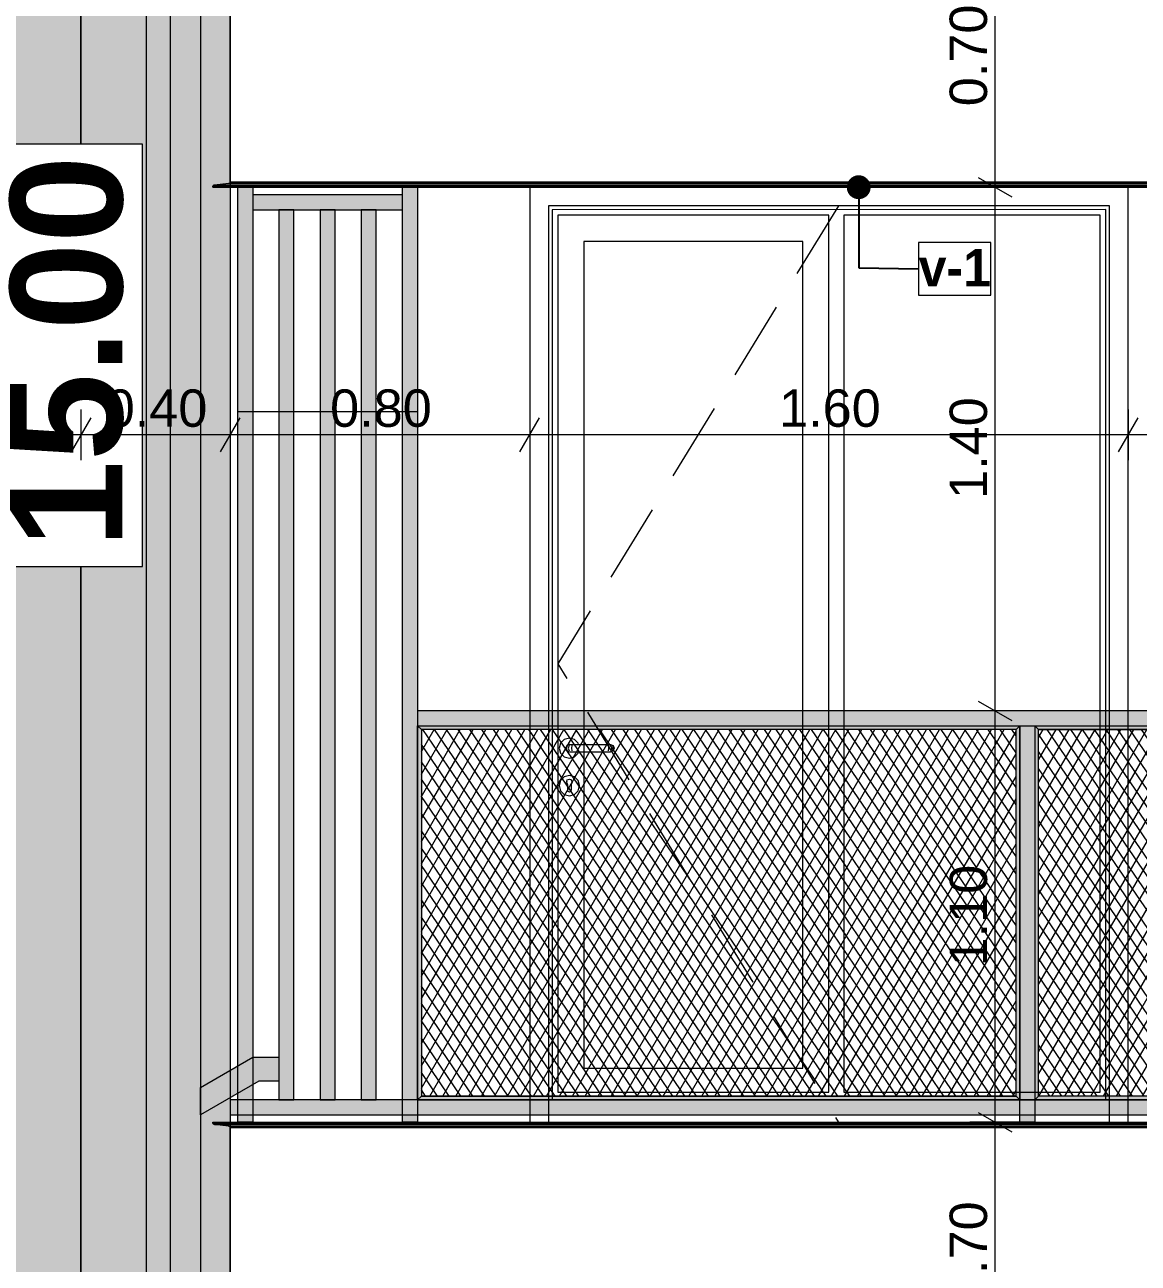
# Model space of a CAD drawing. Header units: millimetres. Extents: x 475206255 to 476720147, y 4620882299 to 4621447368.
# Drawn here: x 475406966 to 475409943, y 4621135368 to 4621138679 of the extents above; entities that cross this region are included whole.
import ezdxf

# ---------------------------------------------------------------- set-up
doc = ezdxf.new("R2010")
doc.units = ezdxf.units.MM
doc.header["$MEASUREMENT"] = 0
doc.set_wipeout_variables(frame=1)
doc.linetypes.add('Hidden Line', pattern=[317.5, 211.666667, -105.833333])
doc.linetypes.add('Wipeout_Contour', pattern=[1000, 0, -1000])
for name, color, linetype, lineweight in [('0_Pen_No__250_Pen_No__255', 255, 'Continuous', 0), ('0_Pen_No__250_Pen_No__7', 7, 'Continuous', 0), ('2D Drafting - General_Pen_No__30_Pen_No__9_Pen_No__9_Pen_No__253', 252, 'Continuous', 0), ('2D Drafting - General_Pen_No__30_Pen_No__9_Pen_No__9_Pen_No__7', 7, 'Continuous', 0), ('2D Drafting - General_Pen_No__7_Pen_No__7', 7, 'Continuous', 0), ('Dimensioning - General_Pen_No__142', 142, 'Continuous', 0), ('New_2D Drafting - General_Pen_No__30_Pen_No__9_Pen_No__9_Pen_No__255', 255, 'Continuous', 0), ('New_2D Drafting - General_Pen_No__30_Pen_No__9_Pen_No__9_Pen_No__7', 7, 'Continuous', 0), ('New_2D Drafting - General_Pen_No__4', 7, 'Continuous', 0), ('New_2D Drafting - General_Pen_No__7', 7, 'Continuous', 0), ('New_Annotation - Label_Pen_No__1', 1, 'Continuous', 0), ('New_Structural - Bearing_Pen_No__250', 7, 'Continuous', 0), ('Structural - Bearing_Pen_No__250', 7, 'Continuous', 0), ('zoma_Pen_No__1', 1, 'Continuous', 0), ('zoma_Pen_No__142', 142, 'Continuous', 0)]:
    doc.layers.add(name, color=color, linetype=linetype, lineweight=lineweight)
doc.layers.add('Dimensioning - General', color=7, linetype='Continuous')
doc.layers.add('zoma', color=7, linetype='Continuous')
doc.layers.add('New_2D Drafting - General_Pen_No__254', color=7, linetype='Continuous', lineweight=0, true_color=0xcccccc)
doc.styles.add('GENERATED_STYLE_2', font='arial.ttf')
doc.styles.add('GENERATED_STYLE_3', font='arialbd.ttf')
doc.styles.add('GENERATED_STYLE_5', font='')
doc.styles.get('GENERATED_STYLE_5').set_extended_font_data('Avaza', bold=True)
doc.dimstyles.new('GENERATED_STYLE__1', dxfattribs={"dimtxt": 100, "dimasz": 68.640772, "dimexe": 0.18, "dimexo": 0.0625, "dimgap": 0, "dimtad": 1, "dimlfac": 0.001, "dimzin": 0, "dimdsep": 46, "dimtxsty": 'GENERATED_STYLE_2', "dimblk": 'ARROWHEAD_2', "dimblk1": 'ARROWHEAD_2', "dimblk2": 'ARROWHEAD_2', "dimcen": 0.09, "dimse1": 1, "dimse2": 1, "dimclrd": 142, "dimclre": 142, "dimclrt": 142, "dimadec": 0, "dimazin": 0, "dimtfac": 1, "dimtdec": 4, "dimtmove": 0, "dimatfit": 3, "dimfxl": 1, "dimtolj": 1, "dimtzin": 0, "dimarcsym": 0})
doc.dimstyles.new('GENERATED_STYLE__18', dxfattribs={"dimtxt": 100, "dimasz": 68.640772, "dimexe": 0.18, "dimexo": 0.0625, "dimgap": 0, "dimtad": 1, "dimtih": 1, "dimtoh": 1, "dimlfac": 0.001, "dimzin": 0, "dimdsep": 46, "dimtxsty": 'GENERATED_STYLE_2', "dimblk": 'ARROWHEAD_2', "dimblk1": 'ARROWHEAD_2', "dimblk2": 'ARROWHEAD_2', "dimcen": 0.09, "dimse1": 1, "dimse2": 1, "dimclrd": 142, "dimclre": 142, "dimclrt": 142, "dimadec": 0, "dimazin": 0, "dimtfac": 1, "dimtdec": 4, "dimtmove": 0, "dimatfit": 3, "dimfxl": 1, "dimtolj": 1, "dimtzin": 0, "dimarcsym": 0})
doc.dimstyles.new('GENERATED_STYLE__19', dxfattribs={"dimtxt": 300, "dimasz": 64.421331, "dimexe": 0.18, "dimexo": 3, "dimgap": 0, "dimtad": 1, "dimlfac": 0.001, "dimzin": 0, "dimdsep": 46, "dimtxsty": 'GENERATED_STYLE_3', "dimblk": 'ARROWHEAD_2', "dimblk1": 'ARROWHEAD_2', "dimblk2": 'ARROWHEAD_2', "dimcen": 0.09, "dimclrd": 1, "dimclre": 1, "dimclrt": 1, "dimadec": 0, "dimazin": 0, "dimtfac": 1, "dimtdec": 4, "dimtmove": 0, "dimatfit": 3, "dimfxl": 1, "dimtolj": 1, "dimtzin": 0, "dimarcsym": 0})
doc.dimstyles.new('GENERATED_STYLE__25', dxfattribs={"dimtxt": 200, "dimasz": 64.421331, "dimexe": 0.18, "dimexo": 3, "dimgap": 0, "dimtad": 1, "dimtih": 1, "dimtoh": 1, "dimlfac": 0.001, "dimzin": 0, "dimdsep": 46, "dimtxsty": 'GENERATED_STYLE_2', "dimblk": 'ARROWHEAD_2', "dimblk1": 'ARROWHEAD_2', "dimblk2": 'ARROWHEAD_2', "dimcen": 0.09, "dimclrd": 142, "dimclre": 142, "dimclrt": 142, "dimadec": 0, "dimazin": 0, "dimtfac": 1, "dimtdec": 4, "dimtmove": 2, "dimatfit": 3, "dimfxl": 1, "dimtolj": 1, "dimtzin": 0, "dimarcsym": 0})
doc.dimstyles.new('GENERATED_STYLE__3', dxfattribs={"dimtxt": 200, "dimasz": 64.421331, "dimexe": 0.18, "dimexo": 3, "dimgap": 0, "dimtad": 1, "dimtih": 1, "dimtoh": 1, "dimlfac": 0.001, "dimzin": 0, "dimdsep": 46, "dimtxsty": 'GENERATED_STYLE_2', "dimblk": 'ARROWHEAD_2', "dimblk1": 'ARROWHEAD_2', "dimblk2": 'ARROWHEAD_2', "dimcen": 0.09, "dimclrd": 142, "dimclre": 142, "dimclrt": 142, "dimadec": 0, "dimazin": 0, "dimtfac": 1, "dimtdec": 4, "dimtmove": 0, "dimatfit": 3, "dimfxl": 1, "dimtolj": 1, "dimtzin": 0, "dimarcsym": 0})
doc.dimstyles.new('GENERATED_STYLE__33', dxfattribs={"dimtxt": 0.18, "dimasz": 127.68, "dimexe": 0.18, "dimexo": 0.0625, "dimgap": 0, "dimtad": 0, "dimtih": 1, "dimtoh": 1, "dimdec": 4, "dimzin": 0, "dimdsep": 46, "dimcen": 0.09, "dimadec": 0, "dimazin": 0, "dimtfac": 1, "dimtdec": 4, "dimtmove": 0, "dimatfit": 3, "dimldrblk": 'ARROWHEAD_11', "dimfxl": 1, "dimtolj": 1, "dimtzin": 0, "dimarcsym": 0})
pattern_1 = [(60, (475826095.757, 4621095193.19), (-25.9807621, 15), []), (124.306619, (475826095.757, 4621095193.19), (23.8156986, 11.25), [])]

# ---------------------------------------------------------------- blocks, each defined once
blk = doc.blocks.new('*D548', base_point=(475826095.8, 4621095193.2))
at = {"layer": 'Dimensioning - General_Pen_No__142', "color": 142, "linetype": 'Continuous', "lineweight": 0, "transparency": 16777216}
for p, q in [((475424908.2, 4621135745), (475424772.7, 4621135745)), ((475424795.3, 4621135771.1), (475424885.6, 4621135718.9)), ((475424840.5, 4621135044.9), (475424840.5, 4621135745)), ((475424795.3, 4621135071), (475424885.6, 4621135018.9)), ((475424908.2, 4621135044.9), (475424772.7, 4621135044.9))]:
    blk.add_line(p, q, dxfattribs=at)
at = {"layer": 'Dimensioning - General_Pen_No__142', "color": 142, "lineweight": 0, "transparency": 16777216, "insert": (475424820.5, 4621135261.5), "char_height": 100, "attachment_point": 7, "rotation": 90, "style": 'GENERATED_STYLE_2'}
blk.add_mtext('\\A1;{\\pql;\\fArial|b0|i0|c204|p0;\\W1.000000;0.70}', dxfattribs=at)
blk = doc.blocks.new('ARROWHEAD_2')
at = {"color": 0, "linetype": 'Continuous', "lineweight": 0}
for p, q in [((-0.378, -0.655), (0.378, 0.655)), ((0, 0), (-1, 0))]:
    blk.add_line(p, q, dxfattribs=at)
blk = doc.blocks.new('*D549', base_point=(475826095.8, 4621095193.2))
at = {"layer": 'Dimensioning - General_Pen_No__142', "color": 142, "linetype": 'Continuous', "lineweight": 0, "transparency": 16777216}
for p, q in [((475424795.3, 4621138271), (475424885.6, 4621138218.9)), ((475424908.2, 4621138244.9), (475424772.7, 4621138244.9)), ((475424840.5, 4621135745), (475424840.5, 4621138244.9)), ((475424908.2, 4621135745), (475424772.7, 4621135745)), ((475424795.3, 4621135771.1), (475424885.6, 4621135718.9))]:
    blk.add_line(p, q, dxfattribs=at)
at = {"layer": 'Dimensioning - General_Pen_No__142', "color": 142, "lineweight": 0, "transparency": 16777216, "insert": (475424820.5, 4621136861.5), "char_height": 100, "attachment_point": 7, "rotation": 90, "style": 'GENERATED_STYLE_2'}
blk.add_mtext('\\A1;{\\pql;\\fArial|b0|i0|c204|p0;\\W1.000000;2.50}', dxfattribs=at)
blk = doc.blocks.new('*D550', base_point=(475826095.8, 4621095193.2))
at = {"layer": 'Dimensioning - General_Pen_No__142', "color": 142, "linetype": 'Continuous', "lineweight": 0, "transparency": 16777216}
for p, q in [((475424795.3, 4621138971.1), (475424885.6, 4621138918.9)), ((475424908.2, 4621138945), (475424772.7, 4621138945)), ((475424840.5, 4621138244.9), (475424840.5, 4621138945)), ((475424795.3, 4621138271), (475424885.6, 4621138218.9)), ((475424908.2, 4621138244.9), (475424772.7, 4621138244.9))]:
    blk.add_line(p, q, dxfattribs=at)
at = {"layer": 'Dimensioning - General_Pen_No__142', "color": 142, "lineweight": 0, "transparency": 16777216, "insert": (475424820.5, 4621138461.5), "char_height": 100, "attachment_point": 7, "rotation": 90, "style": 'GENERATED_STYLE_2'}
blk.add_mtext('\\A1;{\\pql;\\fArial|b0|i0|c204|p0;\\W1.000000;0.70}', dxfattribs=at)
blk = doc.blocks.new('*D1521', base_point=(475826095.8, 4621095193.2))
at = {"layer": 'zoma_Pen_No__142', "color": 142, "linetype": 'Continuous', "lineweight": 0, "transparency": 16777216}
for p, q in [((475406415.9, 4621126477.3), (475406415.9, 4621126604.5)), ((475406815.9, 4621126477.3), (475406815.9, 4621126604.5)), ((475406440.3, 4621126583.3), (475406391.4, 4621126498.5)), ((475406840.3, 4621126583.3), (475406791.4, 4621126498.5)), ((475406415.9, 4621126540.9), (475406815.9, 4621126540.9))]:
    blk.add_line(p, q, dxfattribs=at)
at = {"layer": 'zoma_Pen_No__142', "color": 142, "lineweight": 0, "transparency": 16777216, "insert": (475406698.9, 4621126638), "char_height": 200, "attachment_point": 7, "style": 'GENERATED_STYLE_2'}
blk.add_mtext('\\A1;{\\pql;\\fArial|b0|i0|c204|p0;\\W1.000000;0.30}', dxfattribs=at)
blk = doc.blocks.new('*D1522', base_point=(475826095.8, 4621095193.2))
at = {"layer": 'zoma_Pen_No__142', "color": 142, "linetype": 'Continuous', "lineweight": 0, "transparency": 16777216}
for p, q in [((475406815.9, 4621126477.3), (475406815.9, 4621126604.5)), ((475407115.9, 4621126477.3), (475407115.9, 4621126604.5)), ((475406840.3, 4621126583.3), (475406791.4, 4621126498.5)), ((475407140.3, 4621126583.3), (475407091.4, 4621126498.5)), ((475406815.9, 4621126540.9), (475407115.9, 4621126540.9))]:
    blk.add_line(p, q, dxfattribs=at)
blk = doc.blocks.new('*D1523', base_point=(475826095.8, 4621095193.2))
at = {"layer": 'zoma_Pen_No__142', "color": 142, "linetype": 'Continuous', "lineweight": 0, "transparency": 16777216}
for p, q in [((475407115.9, 4621126477.3), (475407115.9, 4621126604.5)), ((475407515.9, 4621126477.3), (475407515.9, 4621126604.5)), ((475407140.3, 4621126583.3), (475407091.4, 4621126498.5)), ((475407540.3, 4621126583.3), (475407491.4, 4621126498.5)), ((475407115.9, 4621126540.9), (475407515.9, 4621126540.9))]:
    blk.add_line(p, q, dxfattribs=at)
blk = doc.blocks.new('*D1524', base_point=(475826095.8, 4621095193.2))
at = {"layer": 'zoma_Pen_No__142', "color": 142, "linetype": 'Continuous', "lineweight": 0, "transparency": 16777216}
for p, q in [((475407515.9, 4621126477.3), (475407515.9, 4621126604.5)), ((475413615.9, 4621126477.3), (475413615.9, 4621126604.5)), ((475407540.3, 4621126583.3), (475407491.4, 4621126498.5)), ((475413640.3, 4621126583.3), (475413591.4, 4621126498.5)), ((475407515.9, 4621126540.9), (475413615.9, 4621126540.9))]:
    blk.add_line(p, q, dxfattribs=at)
at = {"layer": 'zoma_Pen_No__142', "color": 142, "lineweight": 0, "transparency": 16777216, "char_height": 200, "attachment_point": 7, "style": 'GENERATED_STYLE_2'}
for s, insert in [('\\A1;{\\pql;\\fArial|b0|i0|c204|p0;\\W1.000000;0.40}', (475407540.4, 4621126580.9)), ('\\A1;{\\pql;\\fArial|b0|i0|c204|p0;\\W1.000000;6.10}', (475410298.9, 4621126580.9)), ('\\A1;{\\pql;\\fArial|b0|i0|c204|p0;\\W1.000000;0.40}', (475413057.5, 4621126580.9))]:
    blk.add_mtext(s, dxfattribs=dict(at, insert=insert))
blk = doc.blocks.new('*D1704', base_point=(475826095.8, 4621095193.2))
at = {"layer": 'zoma_Pen_No__1', "color": 1, "linetype": 'Continuous', "lineweight": 0, "transparency": 16777216}
for p, q in [((475407333.3, 4621145271.8), (475407248.6, 4621145320.7)), ((475407291, 4621145296.3), (475407291, 4621145337.7)), ((475407354.5, 4621145296.3), (475407227.4, 4621145296.3)), ((475407248.6, 4621130319.3), (475407333.3, 4621130270.4)), ((475407354.5, 4621130294.8), (475407227.4, 4621130294.8)), ((475407291, 4621130253.4), (475407291, 4621130294.8))]:
    blk.add_line(p, q, dxfattribs=at)
at = {"color": 254, "linetype": 'Wipeout_Contour', "lineweight": 0, "ltscale": 18582110286.24004, "transparency": 16777216}
blk.add_wipeout([(475407281, 4621137230.8), (475407281, 4621138360.3), (475406881, 4621138360.3), (475406881, 4621137230.8)], dxfattribs=at).dxf.layer = 'zoma'
at = {"layer": 'zoma_Pen_No__1', "color": 1, "linetype": 'Continuous', "lineweight": 0, "transparency": 16777216}
blk.add_line((475407291, 4621130294.8), (475407291, 4621145296.3), dxfattribs=at)
at = {"layer": 'zoma_Pen_No__1', "color": 1, "linetype": 'Continuous', "lineweight": 0, "transparency": 16777216, "flags": 128}
blk.add_lwpolyline([(475407281, 4621137230.8), (475407281, 4621138360.3), (475406881, 4621138360.3), (475406881, 4621137230.8)], close=True, dxfattribs=at)
at = {"layer": 'zoma_Pen_No__1', "color": 1, "lineweight": 0, "transparency": 16777216, "insert": (475407231, 4621137280.8), "char_height": 300, "attachment_point": 7, "rotation": 90, "style": 'GENERATED_STYLE_3'}
blk.add_mtext('\\A1;{\\pql;\\fArial|b1|i0|c204|p0;\\W1.000000;15.00}', dxfattribs=at)
blk = doc.blocks.new('ARROWHEAD_11')
at = {"color": 0, "linetype": 'Continuous', "lineweight": 0}
blk.add_line((0, 0), (-1, 0), dxfattribs=at)
at = {"color": 0, "linetype": 'Continuous', "lineweight": 0, "const_width": 0.25, "flags": 128}
blk.add_lwpolyline([(-0.125, 0, 1), (0.125, 0, 1)], format="xyb", close=True, dxfattribs=at)
blk = doc.blocks.new('*D1877', base_point=(475826095.8, 4621095193.2))
at = {"layer": 'Dimensioning - General_Pen_No__142', "color": 142, "linetype": 'Continuous', "lineweight": 0, "transparency": 16777216}
for p, q in [((475409627.5, 4621135745), (475409492, 4621135745)), ((475409514.6, 4621135771), (475409604.9, 4621135718.9)), ((475409559.8, 4621135045), (475409559.8, 4621135745)), ((475409514.6, 4621135071), (475409604.9, 4621135018.9)), ((475409627.5, 4621135045), (475409492, 4621135045))]:
    blk.add_line(p, q, dxfattribs=at)
at = {"layer": 'Dimensioning - General_Pen_No__142', "color": 142, "lineweight": 0, "transparency": 16777216, "insert": (475409539.8, 4621135261.5), "char_height": 100, "attachment_point": 7, "rotation": 90, "style": 'GENERATED_STYLE_2'}
blk.add_mtext('\\A1;{\\pql;\\fArial|b0|i0|c204|p0;\\W1.000000;0.70}', dxfattribs=at)
blk = doc.blocks.new('*D1878', base_point=(475826095.8, 4621095193.2))
at = {"layer": 'Dimensioning - General_Pen_No__142', "color": 142, "linetype": 'Continuous', "lineweight": 0, "transparency": 16777216}
for p, q in [((475409514.6, 4621136871.1), (475409604.9, 4621136818.9)), ((475409627.5, 4621136845), (475409492, 4621136845)), ((475409559.8, 4621135745), (475409559.8, 4621136845)), ((475409627.5, 4621135745), (475409492, 4621135745)), ((475409514.6, 4621135771), (475409604.9, 4621135718.9))]:
    blk.add_line(p, q, dxfattribs=at)
at = {"layer": 'Dimensioning - General_Pen_No__142', "color": 142, "lineweight": 0, "transparency": 16777216, "insert": (475409539.8, 4621136161.5), "char_height": 100, "attachment_point": 7, "rotation": 90, "style": 'GENERATED_STYLE_2'}
blk.add_mtext('\\A1;{\\pql;\\fArial|b0|i0|c204|p0;\\W1.000000;1.10}', dxfattribs=at)
blk = doc.blocks.new('*D1879', base_point=(475826095.8, 4621095193.2))
at = {"layer": 'Dimensioning - General_Pen_No__142', "color": 142, "linetype": 'Continuous', "lineweight": 0, "transparency": 16777216}
for p, q in [((475409514.6, 4621138271), (475409604.9, 4621138218.9)), ((475409627.5, 4621138245), (475409492, 4621138245)), ((475409559.8, 4621136845), (475409559.8, 4621138245)), ((475409514.6, 4621136871.1), (475409604.9, 4621136818.9)), ((475409627.5, 4621136845), (475409492, 4621136845))]:
    blk.add_line(p, q, dxfattribs=at)
at = {"layer": 'Dimensioning - General_Pen_No__142', "color": 142, "lineweight": 0, "transparency": 16777216, "insert": (475409539.8, 4621137411.5), "char_height": 100, "attachment_point": 7, "rotation": 90, "style": 'GENERATED_STYLE_2'}
blk.add_mtext('\\A1;{\\pql;\\fArial|b0|i0|c204|p0;\\W1.000000;1.40}', dxfattribs=at)
blk = doc.blocks.new('*D1880', base_point=(475826095.8, 4621095193.2))
at = {"layer": 'Dimensioning - General_Pen_No__142', "color": 142, "linetype": 'Continuous', "lineweight": 0, "transparency": 16777216}
for p, q in [((475409514.6, 4621138971), (475409604.9, 4621138918.9)), ((475409627.5, 4621138945), (475409492, 4621138945)), ((475409559.8, 4621138245), (475409559.8, 4621138945)), ((475409514.6, 4621138271), (475409604.9, 4621138218.9)), ((475409627.5, 4621138245), (475409492, 4621138245))]:
    blk.add_line(p, q, dxfattribs=at)
at = {"layer": 'Dimensioning - General_Pen_No__142', "color": 142, "lineweight": 0, "transparency": 16777216, "insert": (475409539.8, 4621138461.5), "char_height": 100, "attachment_point": 7, "rotation": 90, "style": 'GENERATED_STYLE_2'}
blk.add_mtext('\\A1;{\\pql;\\fArial|b0|i0|c204|p0;\\W1.000000;0.70}', dxfattribs=at)
blk = doc.blocks.new('*D2298', base_point=(475826095.8, 4621095193.2))
at = {"layer": 'Dimensioning - General_Pen_No__142', "color": 142, "linetype": 'Continuous', "lineweight": 0, "transparency": 16777216}
for p, q in [((475409915.9, 4621137650.6), (475409915.9, 4621137515.2)), ((475411316.3, 4621137650.6), (475411316.3, 4621137515.2)), ((475409889.8, 4621137537.8), (475409942, 4621137628.1)), ((475411290.2, 4621137537.8), (475411342.3, 4621137628.1)), ((475411316.3, 4621137582.9), (475409915.9, 4621137582.9))]:
    blk.add_line(p, q, dxfattribs=at)
at = {"layer": 'Dimensioning - General_Pen_No__142', "color": 142, "lineweight": 0, "transparency": 16777216, "insert": (475410482.6, 4621137602.9), "char_height": 100, "attachment_point": 7, "style": 'GENERATED_STYLE_2'}
blk.add_mtext('\\A1;{\\pql;\\fArial|b0|i0|c204|p0;\\W1.000000;1.40}', dxfattribs=at)
blk = doc.blocks.new('*D2299', base_point=(475826095.8, 4621095193.2))
at = {"layer": 'Dimensioning - General_Pen_No__142', "color": 142, "linetype": 'Continuous', "lineweight": 0, "transparency": 16777216}
for p, q in [((475408315.9, 4621137650.6), (475408315.9, 4621137515.2)), ((475409915.9, 4621137650.6), (475409915.9, 4621137515.2)), ((475408289.8, 4621137537.8), (475408342, 4621137628.1)), ((475409889.8, 4621137537.8), (475409942, 4621137628.1)), ((475409915.9, 4621137582.9), (475408315.9, 4621137582.9))]:
    blk.add_line(p, q, dxfattribs=at)
at = {"layer": 'Dimensioning - General_Pen_No__142', "color": 142, "lineweight": 0, "transparency": 16777216, "insert": (475408982.4, 4621137602.9), "char_height": 100, "attachment_point": 7, "style": 'GENERATED_STYLE_2'}
blk.add_mtext('\\A1;{\\pql;\\fArial|b0|i0|c204|p0;\\W1.000000;1.60}', dxfattribs=at)
blk = doc.blocks.new('*D2300', base_point=(475826095.8, 4621095193.2))
at = {"layer": 'Dimensioning - General_Pen_No__142', "color": 142, "linetype": 'Continuous', "lineweight": 0, "transparency": 16777216}
for p, q in [((475407515.3, 4621137650.6), (475407515.3, 4621137515.2)), ((475408315.9, 4621137650.6), (475408315.9, 4621137515.2)), ((475407489.3, 4621137537.8), (475407541.4, 4621137628.1)), ((475408289.8, 4621137537.8), (475408342, 4621137628.1)), ((475408315.9, 4621137582.9), (475407515.3, 4621137582.9))]:
    blk.add_line(p, q, dxfattribs=at)
at = {"layer": 'Dimensioning - General_Pen_No__142', "color": 142, "lineweight": 0, "transparency": 16777216, "insert": (475407782.2, 4621137602.9), "char_height": 100, "attachment_point": 7, "style": 'GENERATED_STYLE_2'}
blk.add_mtext('\\A1;{\\pql;\\fArial|b0|i0|c204|p0;\\W1.000000;0.80}', dxfattribs=at)
blk = doc.blocks.new('*D2301', base_point=(475826095.8, 4621095193.2))
at = {"layer": 'Dimensioning - General_Pen_No__142', "color": 142, "linetype": 'Continuous', "lineweight": 0, "transparency": 16777216}
for p, q in [((475407116.1, 4621137650.6), (475407116.1, 4621137515.2)), ((475407515.3, 4621137650.6), (475407515.3, 4621137515.2)), ((475407142.2, 4621137628.1), (475407090, 4621137537.8)), ((475407489.3, 4621137537.8), (475407541.4, 4621137628.1)), ((475407116.1, 4621137582.9), (475407071.9, 4621137582.9)), ((475407515.3, 4621137582.9), (475407116.1, 4621137582.9))]:
    blk.add_line(p, q, dxfattribs=at)
at = {"layer": 'Dimensioning - General_Pen_No__142', "color": 142, "lineweight": 0, "transparency": 16777216, "insert": (475407182.3, 4621137602.9), "char_height": 100, "attachment_point": 7, "style": 'GENERATED_STYLE_2'}
blk.add_mtext('\\A1;{\\pql;\\fArial|b0|i0|c204|p0;\\W1.000000;0.40}', dxfattribs=at)

msp = doc.modelspace()

# ---------------------------------------------------------------- hatches: boundary and pattern name
at = {"layer": '0_Pen_No__250_Pen_No__255', "linetype": 'Continuous', "lineweight": 0, "true_color": 0x3f3f3f}
msp.add_hatch(color=250, dxfattribs=at).paths.add_polyline_path([(475407435.43, 4621135764.412), (475407435.43, 4621135837.916), (475407575.43, 4621135918.828), (475407645.43, 4621135918.828), (475407645.43, 4621135854.828), (475407591.874, 4621135854.828)])
at = {"layer": '2D Drafting - General_Pen_No__30_Pen_No__9_Pen_No__9_Pen_No__253', "linetype": 'Continuous', "lineweight": 0}
h = msp.add_hatch(dxfattribs=at)
h.set_pattern_fill('BRICK___RUNNING_BOND', color=252, style=0, pattern_type=2)
h.set_pattern_definition([(180, (475382668.45, 4621135278.51), (0, 66.64), []), (90, (475382668.45, 4621135278.5), (244.8, 0), [66.64, -66.64]), (90, (475382546.05, 4621135345.15), (244.8, 0), [66.64, -66.64])])
h.paths.add_polyline_path([(475407116.097, 4621132444.943), (475407116.097, 4621145744.536), (475427886.496, 4621145744.536), (475427886.496, 4621132444.943), (475424099.531, 4621132444.942), (475422915.902, 4621132444.943), (475420516.519, 4621132444.943), (475420516.519, 4621135044.943), (475418016.519, 4621135044.943), (475418016.519, 4621132444.943), (475417816.698, 4621132444.943), (475417816.698, 4621135044.924), (475414016.698, 4621135044.924), (475414016.698, 4621132444.943), (475413616.479, 4621132444.943), (475411316.097, 4621132444.943), (475411316.097, 4621145344.955), (475409845.506, 4621145344.955), (475409816.623, 4621145344.955), (475407515.336, 4621145344.955), (475407515.336, 4621135744.944), (475407515.336, 4621135044.961), (475407516.097, 4621135044.961), (475407516.097, 4621132545), (475407516.097, 4621132444.943)])
h.paths.add_polyline_path([(475411816.173, 4621143044.943), (475411816.173, 4621144644.943), (475413416.173, 4621144644.943), (475413416.173, 4621143044.943)], flags=0)
h.paths.add_polyline_path([(475411816.178, 4621135044.943), (475413416.178, 4621135044.943), (475413416.178, 4621133444.942), (475411816.178, 4621133444.942)], flags=0)
h.paths.add_polyline_path([(475413416.178, 4621136644.942), (475411816.178, 4621136644.942), (475411816.178, 4621138244.943), (475413416.178, 4621138244.943)], flags=0)
h.paths.add_polyline_path([(475413416.178, 4621139844.942), (475411816.178, 4621139844.942), (475411816.178, 4621141444.943), (475413416.178, 4621141444.943)], flags=0)
h.paths.add_polyline_path([(475414016.097, 4621135464.943), (475422915.902, 4621135464.943), (475422915.902, 4621135684.943), (475418666.092, 4621135684.943), (475418666.092, 4621135744.932), (475418666.092, 4621135744.944), (475418666.092, 4621138244.955), (475418666.092, 4621138664.943), (475422915.902, 4621138664.943), (475422915.902, 4621138884.943), (475418666.092, 4621138884.943), (475418666.092, 4621141864.943), (475422915.902, 4621141864.943), (475422915.902, 4621142084.943), (475420066.548, 4621142084.943), (475420066.548, 4621144644.937), (475419166.549, 4621144644.937), (475419166.549, 4621142084.943), (475418666.092, 4621142084.943), (475418666.092, 4621145064.943), (475422915.902, 4621145064.943), (475422915.902, 4621145284.943), (475414016.097, 4621145284.943), (475414016.097, 4621145064.943), (475417166.094, 4621145064.943), (475417166.094, 4621142084.943), (475414016.097, 4621142084.943), (475414016.097, 4621141864.943), (475417166.094, 4621141864.943), (475417166.094, 4621138884.943), (475414016.097, 4621138884.943), (475414016.097, 4621138664.943), (475417166.094, 4621138664.943), (475417166.094, 4621138244.955), (475417166.094, 4621135744.944), (475417166.094, 4621135744.924), (475417166.094, 4621135684.943), (475414016.097, 4621135684.943)], flags=0)
h.paths.add_polyline_path([(475416466.026, 4621135744.913), (475416466.026, 4621138244.923), (475414866.018, 4621138244.923), (475414866.018, 4621135744.913)], flags=0)
h.paths.add_polyline_path([(475414866.026, 4621144644.918), (475416466.035, 4621144644.918), (475416466.035, 4621142144.923), (475414866.026, 4621142144.923)], flags=0)
h.paths.add_polyline_path([(475416466.035, 4621138944.924), (475414866.026, 4621138944.924), (475414866.026, 4621141444.918), (475416466.035, 4621141444.918)], flags=0)
h.paths.add_polyline_path([(475419166.549, 4621138944.945), (475420066.548, 4621138944.945), (475420066.548, 4621141444.94), (475419166.549, 4621141444.94)], flags=0)
h.paths.add_polyline_path([(475419166.549, 4621138244.94), (475419166.549, 4621135744.945), (475420066.548, 4621135744.945), (475420066.548, 4621138244.94)], flags=0)
h.paths.add_polyline_path([(475422666.097, 4621132544.993), (475421066.097, 4621132544.993), (475421066.097, 4621135044.993), (475422666.097, 4621135044.993)], flags=0)
h.paths.add_polyline_path([(475421066.097, 4621144644.939), (475421066.097, 4621142144.943), (475422666.097, 4621142144.943), (475422666.097, 4621144644.939)], flags=0)
h.paths.add_polyline_path([(475421066.105, 4621138944.931), (475422666.097, 4621138944.931), (475422666.097, 4621138944.943), (475422666.097, 4621141444.937), (475421766.097, 4621141444.937), (475421066.105, 4621141444.937)], flags=0)
h.paths.add_polyline_path([(475421066.105, 4621135744.929), (475422666.097, 4621135744.929), (475422666.097, 4621135744.943), (475422666.097, 4621138244.94), (475421766.097, 4621138244.94), (475421066.105, 4621138244.94)], flags=0)
h.paths.add_polyline_path([(475425066.474, 4621132544.995), (475426666.486, 4621132544.995), (475426666.477, 4621135044.946), (475425066.477, 4621135044.941)], flags=0)
h.paths.add_polyline_path([(475425066.502, 4621135744.936), (475426666.511, 4621135744.936), (475426666.511, 4621138244.935), (475425066.511, 4621138244.941)], flags=0)
h.paths.add_polyline_path([(475426666.511, 4621142144.937), (475426666.511, 4621144644.941), (475425066.511, 4621144644.941), (475425066.509, 4621142144.937)], flags=0)
h.paths.add_polyline_path([(475426666.514, 4621138944.999), (475426666.514, 4621141444.941), (475425066.511, 4621141444.941), (475425066.509, 4621138944.999)], flags=0)
at = {"layer": 'New_2D Drafting - General_Pen_No__254', "linetype": 'Continuous', "lineweight": 0, "true_color": 0x999999}
msp.add_hatch(color=253, dxfattribs=at).paths.add_polyline_path([(475407116.097, 4621130294.846), (475406815.942, 4621130280.275), (475406815.942, 4621144744.536), (475407116.097, 4621144744.536)])
at = {"layer": 'New_2D Drafting - General_Pen_No__30_Pen_No__9_Pen_No__9_Pen_No__255', "linetype": 'Continuous', "lineweight": 0}
for points in [[(475407535.43, 4621138245.017), (475407575.43, 4621138245.017), (475407575.43, 4621135745.001), (475407535.43, 4621135745.001)], [(475407575.43, 4621138184.94), (475407975.43, 4621138184.94), (475407975.43, 4621138225.028), (475407575.43, 4621138225.028)], [(475407975.43, 4621138245.018), (475408015.43, 4621138245.018), (475408015.43, 4621135745.001), (475407975.43, 4621135745.001)], [(475407645.43, 4621138184.94), (475407645.43, 4621135805.027), (475407685.43, 4621135805.027), (475407685.43, 4621138184.94)], [(475407755.43, 4621138184.94), (475407755.43, 4621135805.027), (475407795.43, 4621135805.027), (475407795.43, 4621138184.94)], [(475407865.43, 4621138184.94), (475407865.43, 4621135805.027), (475407905.43, 4621135805.027), (475407905.43, 4621138184.94)], [(475411316.095, 4621136804.994), (475411316.095, 4621136844.994), (475408016.095, 4621136844.994), (475408016.095, 4621136804.994)], [(475408016.095, 4621136804.994), (475408026.181, 4621136794.994), (475408026.181, 4621135814.966), (475408016.095, 4621135804.993)], [(475408026.181, 4621136794.994), (475408016.095, 4621136804.994), (475409626.069, 4621136804.994), (475409616.069, 4621136794.994)], [(475409626.095, 4621135804.993), (475409616.095, 4621135814.993), (475409616.095, 4621136795.02), (475409626.095, 4621136805.02)], [(475409666.095, 4621135744.966), (475409626.095, 4621135744.966), (475409626.095, 4621136804.994), (475409666.095, 4621136804.994)], [(475409676.095, 4621136794.994), (475409666.095, 4621136804.994), (475411276.095, 4621136804.994), (475411266.095, 4621136794.994)], [(475409666.095, 4621135804.966), (475409676.095, 4621135814.966), (475409676.095, 4621136794.994), (475409666.095, 4621136804.994)], [(475408026.187, 4621135814.972), (475408016.095, 4621135804.993), (475409626.069, 4621135804.993), (475409616.06, 4621135815.001)], [(475409676.095, 4621135814.993), (475409666.095, 4621135804.993), (475411276.095, 4621135804.993), (475411266.095, 4621135814.993)], [(475411276.095, 4621135764.993), (475411276.095, 4621135804.993), (475407515.336, 4621135804.993), (475407515.336, 4621135764.993)]]:
    msp.add_hatch(color=255, dxfattribs=at).paths.add_polyline_path(points)
at = {"layer": 'New_2D Drafting - General_Pen_No__7', "linetype": 'Continuous', "lineweight": 0}
h = msp.add_hatch(dxfattribs=at)
h.set_pattern_fill('BATT_INSULATION', style=0, pattern_type=2)
h.set_pattern_definition(pattern_1)
h.paths.add_polyline_path([(475409616.095, 4621135814.966), (475409616.095, 4621136794.994), (475408026.181, 4621136794.994), (475408026.181, 4621135814.966)])
h = msp.add_hatch(dxfattribs=at)
h.set_pattern_fill('BATT_INSULATION', style=0, pattern_type=2)
h.set_pattern_definition(pattern_1)
h.paths.add_polyline_path([(475411266.095, 4621135814.993), (475409676.095, 4621135814.993), (475409676.095, 4621136794.994), (475411266.095, 4621136794.994)])

# ---------------------------------------------------------------- linework, layer by layer
at = {"layer": '0_Pen_No__250_Pen_No__7', "color": 7, "linetype": 'Continuous', "lineweight": 0, "flags": 128}
msp.add_lwpolyline([(475407435.43, 4621135764.412), (475407435.43, 4621135837.916), (475407575.43, 4621135918.828), (475407645.43, 4621135918.828), (475407645.43, 4621135854.828), (475407591.874, 4621135854.828)], close=True, dxfattribs=at)
at = {"layer": '2D Drafting - General_Pen_No__30_Pen_No__9_Pen_No__9_Pen_No__7', "color": 7, "linetype": 'Continuous', "lineweight": 0, "flags": 128}
msp.add_lwpolyline([(475424099.531, 4621132444.942), (475422915.902, 4621132444.943), (475420516.519, 4621132444.943), (475420516.519, 4621135044.943), (475418016.519, 4621135044.943), (475418016.519, 4621132444.943), (475417816.698, 4621132444.943), (475417816.698, 4621135044.924), (475414016.698, 4621135044.924), (475414016.698, 4621132444.943), (475413616.479, 4621132444.943), (475411316.097, 4621132444.943), (475411316.097, 4621145344.955), (475409845.506, 4621145344.955), (475409816.623, 4621145344.955), (475407515.336, 4621145344.955), (475407515.336, 4621135744.944), (475407515.336, 4621135044.961), (475407516.097, 4621135044.961), (475407516.097, 4621132545), (475407516.097, 4621132444.943), (475407116.097, 4621132444.943), (475407116.097, 4621145744.536), (475427886.496, 4621145744.536)], dxfattribs=at)
at = {"layer": '2D Drafting - General_Pen_No__7_Pen_No__7', "color": 7, "linetype": 'Continuous', "lineweight": 0, "flags": 128}
for points in [[(475408320.013, 4621135744.969), (475409915.897, 4621135744.974), (475409915.888, 4621138244.974), (475408315.888, 4621138244.969)], [(475408315.888, 4621138244.969), (475408315.897, 4621135744.969), (475408320.013, 4621135744.969)]]:
    msp.add_lwpolyline(points, dxfattribs=at)
for points in [[(475409865.888, 4621138194.973), (475408365.888, 4621138194.968), (475408365.897, 4621135744.969), (475409865.897, 4621135744.975)], [(475409855.888, 4621138184.973), (475408375.888, 4621138184.968), (475408375.896, 4621135804.97), (475409855.896, 4621135804.975)], [(475409115.892, 4621138169.97), (475408390.888, 4621138169.968), (475408390.896, 4621135824.97), (475409115.896, 4621135824.973)], [(475409840.888, 4621138169.973), (475409155.888, 4621138169.971), (475409155.896, 4621135824.973), (475409840.896, 4621135824.975)], [(475409045.889, 4621138099.97), (475408460.889, 4621138099.968), (475408460.896, 4621135889.971), (475409045.896, 4621135889.973)]]:
    msp.add_lwpolyline(points, close=True, dxfattribs=at)
at = {"layer": '2D Drafting - General_Pen_No__7_Pen_No__7', "color": 7, "linetype": 'Hidden Line', "lineweight": 0, "flags": 128}
msp.add_lwpolyline([(475409140.888, 4621138194.971), (475408390.892, 4621136970.845), (475409140.12, 4621135746.256)], dxfattribs=at)
at = {"layer": 'New_2D Drafting - General_Pen_No__30_Pen_No__9_Pen_No__9_Pen_No__7', "color": 7, "linetype": 'Continuous', "lineweight": 0, "flags": 128}
for points in [[(475407535.43, 4621138245.017), (475407575.43, 4621138245.017), (475407575.43, 4621135745.001), (475407535.43, 4621135745.001)], [(475407575.43, 4621138184.94), (475407975.43, 4621138184.94), (475407975.43, 4621138225.028), (475407575.43, 4621138225.028)], [(475407975.43, 4621138245.018), (475408015.43, 4621138245.018), (475408015.43, 4621135745.001), (475407975.43, 4621135745.001)], [(475407645.43, 4621138184.94), (475407645.43, 4621135805.027), (475407685.43, 4621135805.027), (475407685.43, 4621138184.94)], [(475407755.43, 4621138184.94), (475407755.43, 4621135805.027), (475407795.43, 4621135805.027), (475407795.43, 4621138184.94)], [(475407865.43, 4621138184.94), (475407865.43, 4621135805.027), (475407905.43, 4621135805.027), (475407905.43, 4621138184.94)], [(475408015.43, 4621135805.027), (475407535.43, 4621135805.027), (475407535.43, 4621137645.154), (475408015.43, 4621137645.154)], [(475411316.095, 4621136804.994), (475411316.095, 4621136844.994), (475408016.095, 4621136844.994), (475408016.095, 4621136804.994)], [(475408016.095, 4621136804.994), (475408026.181, 4621136794.994), (475408026.181, 4621135814.966), (475408016.095, 4621135804.993)], [(475408026.181, 4621136794.994), (475408016.095, 4621136804.994), (475409626.069, 4621136804.994), (475409616.069, 4621136794.994)], [(475409626.095, 4621135804.993), (475409616.095, 4621135814.993), (475409616.095, 4621136795.02), (475409626.095, 4621136805.02)], [(475409666.095, 4621135744.966), (475409626.095, 4621135744.966), (475409626.095, 4621136804.994), (475409666.095, 4621136804.994)], [(475409676.095, 4621136794.994), (475409666.095, 4621136804.994), (475411276.095, 4621136804.994), (475411266.095, 4621136794.994)], [(475409666.095, 4621135804.966), (475409676.095, 4621135814.966), (475409676.095, 4621136794.994), (475409666.095, 4621136804.994)], [(475408026.187, 4621135814.972), (475408016.095, 4621135804.993), (475409626.069, 4621135804.993), (475409616.06, 4621135815.001)], [(475409676.095, 4621135814.993), (475409666.095, 4621135804.993), (475411276.095, 4621135804.993), (475411266.095, 4621135814.993)], [(475411276.095, 4621135764.993), (475411276.095, 4621135804.993), (475407515.336, 4621135804.993), (475407515.336, 4621135764.993)]]:
    msp.add_lwpolyline(points, close=True, dxfattribs=at)
at = {"layer": 'New_2D Drafting - General_Pen_No__4', "color": 7, "linetype": 'Continuous', "lineweight": 0, "flags": 128}
for points in [[(475407116.097, 4621130294.846), (475406815.942, 4621130280.275), (475406815.942, 4621144744.536), (475407116.097, 4621144744.536)], [(475409616.095, 4621135814.966), (475409616.095, 4621136794.994), (475408026.181, 4621136794.994), (475408026.181, 4621135814.966)], [(475411266.095, 4621135814.993), (475409676.095, 4621135814.993), (475409676.095, 4621136794.994), (475411266.095, 4621136794.994)]]:
    msp.add_lwpolyline(points, close=True, dxfattribs=at)
at = {"layer": 'New_Structural - Bearing_Pen_No__250', "color": 7, "linetype": 'Continuous', "lineweight": 0}
for p, q in [((475408408.283, 4621136768.352), (475408398.401, 4621136758.469)), ((475408421.783, 4621136771.969), (475408408.283, 4621136768.352)), ((475408435.283, 4621136768.352), (475408421.783, 4621136771.969)), ((475408445.166, 4621136758.469), (475408435.283, 4621136768.352)), ((475408398.401, 4621136758.469), (475408394.784, 4621136744.969)), ((475408394.784, 4621136744.969), (475408398.401, 4621136731.469)), ((475408414.712, 4621136752.04), (475408411.784, 4621136744.969)), ((475408411.784, 4621136744.969), (475408414.713, 4621136737.898)), ((475408416.265, 4621136752.04), (475408413.506, 4621136744.969)), ((475408413.506, 4621136744.969), (475408416.265, 4621136737.898)), ((475408421.784, 4621136754.969), (475408414.712, 4621136752.04)), ((475408414.713, 4621136737.898), (475408421.784, 4621136734.969)), ((475408421.079, 4621136752.04), (475408418.967, 4621136744.969)), ((475408418.967, 4621136744.969), (475408421.079, 4621136737.898)), ((475408421.784, 4621136754.969), (475408422.925, 4621136754.969)), ((475408421.784, 4621136734.969), (475408422.925, 4621136734.969)), ((475408422.925, 4621136754.969), (475408426.177, 4621136754.969)), ((475408422.925, 4621136734.969), (475408426.177, 4621136734.969)), ((475408426.177, 4621136754.969), (475408431.043, 4621136754.969)), ((475408426.177, 4621136734.969), (475408431.043, 4621136734.969)), ((475408428.284, 4621136752.04), (475408427.142, 4621136744.969)), ((475408427.142, 4621136744.969), (475408428.284, 4621136737.898)), ((475408431.043, 4621136754.969), (475408436.784, 4621136754.969)), ((475408431.043, 4621136734.969), (475408436.784, 4621136734.969)), ((475408436.784, 4621136754.969), (475408516.784, 4621136754.969)), ((475408436.784, 4621136734.969), (475408516.784, 4621136734.969)), ((475408446.104, 4621136754.969), (475408445.166, 4621136758.469)), ((475408445.166, 4621136731.469), (475408446.104, 4621136734.969)), ((475408516.784, 4621136754.969), (475408522.524, 4621136754.969)), ((475408516.784, 4621136734.969), (475408522.524, 4621136734.969)), ((475408522.524, 4621136754.969), (475408527.39, 4621136754.969)), ((475408522.524, 4621136734.969), (475408527.39, 4621136734.969)), ((475408525.283, 4621136752.04), (475408526.426, 4621136744.969)), ((475408526.426, 4621136744.969), (475408525.283, 4621136737.898)), ((475408527.39, 4621136754.969), (475408530.642, 4621136754.969)), ((475408527.39, 4621136734.969), (475408530.642, 4621136734.969)), ((475408530.642, 4621136754.969), (475408531.784, 4621136754.969)), ((475408530.642, 4621136734.969), (475408531.784, 4621136734.969)), ((475408531.784, 4621136754.969), (475408538.855, 4621136752.041)), ((475408538.855, 4621136737.898), (475408531.784, 4621136734.969)), ((475408532.488, 4621136752.041), (475408534.6, 4621136744.969)), ((475408534.6, 4621136744.969), (475408532.488, 4621136737.898)), ((475408537.303, 4621136752.041), (475408540.062, 4621136744.969)), ((475408540.062, 4621136744.969), (475408537.303, 4621136737.898)), ((475408538.855, 4621136752.041), (475408541.784, 4621136744.969)), ((475408541.784, 4621136744.969), (475408538.855, 4621136737.898)), ((475408398.401, 4621136731.469), (475408408.284, 4621136721.586)), ((475408408.284, 4621136721.586), (475408421.784, 4621136717.969)), ((475408421.784, 4621136717.969), (475408435.284, 4621136721.586)), ((475408435.284, 4621136721.586), (475408445.166, 4621136731.469)), ((475408421.784, 4621136671.969), (475408408.284, 4621136668.352)), ((475408435.284, 4621136668.352), (475408421.784, 4621136671.969)), ((475408398.401, 4621136658.469), (475408394.784, 4621136644.969)), ((475408394.784, 4621136644.969), (475408398.401, 4621136631.469)), ((475408408.284, 4621136668.352), (475408398.401, 4621136658.469)), ((475408415.064, 4621136656.609), (475408414.316, 4621136654.661)), ((475408416.784, 4621136649.369), (475408414.316, 4621136654.661)), ((475408415.064, 4621136656.609), (475408416.409, 4621136660.113)), ((475408416.409, 4621136660.113), (475408421.784, 4621136662.395)), ((475408416.784, 4621136647.856), (475408416.784, 4621136649.369)), ((475408416.784, 4621136647.856), (475408416.784, 4621136644.969)), ((475408416.784, 4621136644.969), (475408416.784, 4621136642.082)), ((475408416.784, 4621136642.082), (475408416.784, 4621136636.309)), ((475408416.784, 4621136636.309), (475408416.784, 4621136632.469)), ((475408421.784, 4621136662.395), (475408427.159, 4621136660.113)), ((475408429.252, 4621136654.661), (475408426.784, 4621136649.369)), ((475408426.784, 4621136649.369), (475408426.784, 4621136647.856)), ((475408426.784, 4621136647.856), (475408426.784, 4621136644.969)), ((475408426.784, 4621136644.969), (475408426.784, 4621136642.082)), ((475408426.784, 4621136642.082), (475408426.784, 4621136636.309)), ((475408426.784, 4621136636.309), (475408426.784, 4621136632.469)), ((475408428.504, 4621136656.609), (475408427.159, 4621136660.113)), ((475408428.504, 4621136656.609), (475408429.252, 4621136654.661)), ((475408445.167, 4621136658.469), (475408435.284, 4621136668.352)), ((475408448.784, 4621136644.969), (475408445.167, 4621136658.469)), ((475408445.167, 4621136631.469), (475408448.784, 4621136644.969)), ((475408398.401, 4621136631.469), (475408408.284, 4621136621.586)), ((475408408.284, 4621136621.586), (475408421.784, 4621136617.969)), ((475408418.248, 4621136628.934), (475408416.784, 4621136632.469)), ((475408421.784, 4621136627.469), (475408418.248, 4621136628.934)), ((475408425.319, 4621136628.934), (475408421.784, 4621136627.469)), ((475408421.784, 4621136617.969), (475408435.284, 4621136621.586)), ((475408426.784, 4621136632.469), (475408425.319, 4621136628.934)), ((475408435.284, 4621136621.586), (475408445.167, 4621136631.469))]:
    msp.add_line(p, q, dxfattribs=at)
at = {"layer": 'Structural - Bearing_Pen_No__250', "color": 7, "linetype": 'Continuous', "lineweight": 0}
for p, q in [((475407515.336, 4621138259.431), (475407515.336, 4621138930.617)), ((475407513.799, 4621138256.584), (475407514.937, 4621138257.882)), ((475407514.937, 4621138257.882), (475407515.336, 4621138259.413)), ((475407515.336, 4621138259.413), (475411316.095, 4621138259.413)), ((475407469.01, 4621138247.513), (475407469.41, 4621138249.043)), ((475407469.01, 4621138245.018), (475407469.01, 4621138247.513)), ((475407469.01, 4621138247.513), (475411362.421, 4621138247.513)), ((475407469.01, 4621138245.018), (475411362.421, 4621138245.018)), ((475407469.41, 4621138249.043), (475407470.548, 4621138250.341)), ((475407470.548, 4621138250.341), (475407472.251, 4621138251.208)), ((475407472.251, 4621138251.208), (475407473.473, 4621138251.468)), ((475407473.473, 4621138251.468), (475407510.874, 4621138255.458)), ((475407473.473, 4621138251.468), (475411357.959, 4621138251.468)), ((475407510.874, 4621138255.458), (475407512.096, 4621138255.717)), ((475407510.874, 4621138255.458), (475411320.558, 4621138255.458)), ((475407512.096, 4621138255.717), (475407513.799, 4621138256.584)), ((475407469.01, 4621135742.517), (475407469.01, 4621135745.012)), ((475407469.01, 4621135745.012), (475411362.421, 4621135745.012)), ((475407469.41, 4621135740.986), (475407469.01, 4621135742.517)), ((475407469.01, 4621135742.517), (475411362.421, 4621135742.517)), ((475407470.548, 4621135739.689), (475407469.41, 4621135740.986)), ((475407472.251, 4621135738.822), (475407470.548, 4621135739.689)), ((475407473.473, 4621135738.562), (475407472.251, 4621135738.822)), ((475407510.874, 4621135734.572), (475407473.473, 4621135738.562)), ((475407473.473, 4621135738.562), (475411357.959, 4621135738.562)), ((475407512.096, 4621135734.313), (475407510.874, 4621135734.572)), ((475407510.874, 4621135734.572), (475411320.558, 4621135734.572)), ((475407513.799, 4621135733.445), (475407512.096, 4621135734.313)), ((475407514.937, 4621135732.148), (475407513.799, 4621135733.445)), ((475407515.336, 4621135730.617), (475407514.937, 4621135732.148)), ((475407515.336, 4621135059.431), (475407515.336, 4621135730.617)), ((475407515.336, 4621135730.617), (475411316.095, 4621135730.617))]:
    msp.add_line(p, q, dxfattribs=at)

# ---------------------------------------------------------------- dimensions: what is measured, and where the dimension line sits
at = {"layer": 'Dimensioning - General', "color": 142, "linetype": 'Continuous', "lineweight": 0}
for base, p1, p2, picture, middle in [((475424840.477, 4621138944.994), (475364762.758, 4621138244.941), (475364762.763, 4621138944.994), '*D550', (475424770.477, 4621138590.965)), ((475409559.771, 4621138944.955), (475409757.141, 4621138244.961), (475409740.537, 4621138944.955), '*D1880', (475409489.771, 4621138590.956)), ((475424840.477, 4621138244.941), (475364762.763, 4621135744.994), (475364762.758, 4621138244.941), '*D549', (475424770.477, 4621136990.965)), ((475409559.771, 4621136844.994), (475409761.328, 4621135744.955), (475409750.964, 4621136844.994), '*D1878', (475409489.771, 4621136290.972)), ((475424840.477, 4621135744.994), (475364762.758, 4621135044.941), (475364762.763, 4621135744.994), '*D548', (475424770.477, 4621135390.965)), ((475409559.771, 4621135744.955), (475409851.195, 4621135044.961), (475409761.328, 4621135744.955), '*D1877', (475409489.771, 4621135390.956))]:
    dim = msp.add_linear_dim(base=base, p1=p1, p2=p2, angle=90, dimstyle='GENERATED_STYLE__1', dxfattribs=at)
    dim.commit()
    dim.dimension.update_dxf_attribs({"geometry": picture, "text_midpoint": middle, "dimtype": 160, "text_rotation": 90})
for base, p1, p2, picture, middle in [((475409915.888, 4621137582.909), (475411316.25, 4621138480.43), (475409915.888, 4621137582.909), '*D2298', (475410612.067, 4621137652.909)), ((475407515.336, 4621137582.909), (475408315.886, 4621137582.909), (475407515.336, 4621137231.005), '*D2300', (475407911.609, 4621137652.909)), ((475408315.886, 4621137582.909), (475409915.888, 4621137582.909), (475408315.886, 4621137582.909), '*D2299', (475409111.885, 4621137652.909))]:
    dim = msp.add_linear_dim(base=base, p1=p1, p2=p2, angle=180, dimstyle='GENERATED_STYLE__18', dxfattribs=at)
    dim.commit()
    dim.dimension.update_dxf_attribs({"geometry": picture, "text_midpoint": middle, "dimtype": 160})
at = {"layer": 'zoma', "color": 142, "linetype": 'Continuous', "lineweight": 0}
for base, p1, p2, dimstyle, picture, middle in [((475406815.859, 4621126540.885), (475406415.859, 4621179088.829), (475406815.859, 4621179106.096), 'GENERATED_STYLE__3', '*D1521', (475406116.438, 4621126680.885)), ((475407115.86, 4621126540.885), (475406815.859, 4621179106.096), (475407115.86, 4621179106.55), 'GENERATED_STYLE__25', '*D1522', (475406957.856, 4621126738.013)), ((475407515.86, 4621126540.885), (475407115.86, 4621179106.55), (475407515.86, 4621179106.55), 'GENERATED_STYLE__3', '*D1523', (475407799.273, 4621126680.885)), ((475413615.86, 4621126540.885), (475407515.86, 4621179106.55), (475413615.86, 4621178706.55), 'GENERATED_STYLE__3', '*D1524', (475410557.856, 4621126680.885))]:
    dim = msp.add_linear_dim(base=base, p1=p1, p2=p2, dimstyle=dimstyle, dxfattribs=at)
    dim.commit()
    dim.dimension.update_dxf_attribs({"geometry": picture, "text_midpoint": middle, "dimtype": 160})

# ---------------------------------------------------------------- next in the draw order: dimensions: what is measured, and where the dimension line sits
at = {"layer": 'zoma', "color": 1, "linetype": 'Continuous', "lineweight": 0}
dim = msp.add_linear_dim(base=(475407290.964, 4621145296.261), p1=(475407126.747, 4621130294.846), p2=(475407126.747, 4621145296.261), angle=90, dimstyle='GENERATED_STYLE__19', dxfattribs=at)
dim.commit()
dim.dimension.update_dxf_attribs({"geometry": '*D1704', "text_midpoint": (475407080.964, 4621137783.294), "dimtype": 160, "text_rotation": 90})

# ---------------------------------------------------------------- next in the draw order: wipeouts: each hides what was drawn before it
at = {"color": 1, "linetype": 'Continuous', "lineweight": 0, "ltscale": 23227640140.57082}
msp.add_wipeout([(475409355.581, 4621137956.191), (475409548.522, 4621137956.191), (475409548.522, 4621138097.368), (475409355.581, 4621138097.368)], dxfattribs=at).dxf.layer = 'New_Annotation - Label_Pen_No__1'

# ---------------------------------------------------------------- next in the draw order: hatches: boundary and pattern name
at = {"layer": '0_Pen_No__250_Pen_No__255', "linetype": 'Continuous', "lineweight": 0, "true_color": 0x3f3f3f}
msp.add_hatch(color=250, dxfattribs=at).paths.add_polyline_path([(475407435.43, 4621130294.847), (475407355.43, 4621130294.847), (475407355.43, 4621142237.916), (475407435.43, 4621142237.916)])

# ---------------------------------------------------------------- next in the draw order: linework, layer by layer
at = {"layer": '0_Pen_No__250_Pen_No__7', "color": 7, "linetype": 'Continuous', "lineweight": 0, "flags": 128}
msp.add_lwpolyline([(475407435.43, 4621130294.847), (475407355.43, 4621130294.847), (475407355.43, 4621142237.916), (475407435.43, 4621142237.916)], close=True, dxfattribs=at)
at = {"layer": 'New_Annotation - Label_Pen_No__1', "color": 1, "linetype": 'Continuous', "lineweight": 0, "flags": 128}
msp.add_lwpolyline([(475409355.581, 4621137956.191), (475409548.522, 4621137956.191), (475409548.522, 4621138097.368), (475409355.581, 4621138097.368), (475409355.581, 4621137956.191)], close=True, dxfattribs=at)

# ---------------------------------------------------------------- next in the draw order: texts
at = {"layer": 'New_Annotation - Label_Pen_No__1', "color": 1, "linetype": 'Continuous', "lineweight": 0, "insert": (475409355.581, 4621138029.594), "char_height": 100, "attachment_point": 4, "style": 'GENERATED_STYLE_5'}
msp.add_mtext('\\A1;{\\pql;\\fAvaza|b1|i0|c0|p0;\\W1.000000;v\\fAvaza|b1|i0|c0|p0;\\W1.000000;-\\fAvaza|b1|i0|c0|p0;\\W1.000000;1}', dxfattribs=at)

# ---------------------------------------------------------------- next in the draw order: dimensions: what is measured, and where the dimension line sits
at = {"layer": 'Dimensioning - General', "color": 142, "linetype": 'Continuous', "lineweight": 0}
dim = msp.add_linear_dim(base=(475409559.771, 4621138244.961), p1=(475409750.964, 4621136844.994), p2=(475409757.141, 4621138244.961), angle=90, dimstyle='GENERATED_STYLE__1', dxfattribs=at)
dim.commit()
dim.dimension.update_dxf_attribs({"geometry": '*D1879', "text_midpoint": (475409489.771, 4621137540.975), "dimtype": 160, "text_rotation": 90})
dim = msp.add_linear_dim(base=(475407116.097, 4621137582.909), p1=(475407515.336, 4621137231.005), p2=(475407116.097, 4621137582.909), angle=180, dimstyle='GENERATED_STYLE__18', dxfattribs=at)
dim.commit()
dim.dimension.update_dxf_attribs({"geometry": '*D2301', "text_midpoint": (475407311.715, 4621137652.909), "dimtype": 160})

# ---------------------------------------------------------------- next in the draw order: leaders
at = {"layer": 'New_Annotation - Label_Pen_No__1', "color": 1, "linetype": 'Continuous', "lineweight": 0, "annotation_type": 0, "has_hookline": 1, "hookline_direction": 0, "text_width": 172.973}
msp.add_leader([(475409195.297, 4621138244.972), (475409195.297, 4621138029.594), (475409355.581, 4621138026.78)], dimstyle='GENERATED_STYLE__33', dxfattribs=at)

doc.saveas('drawing.dxf')
